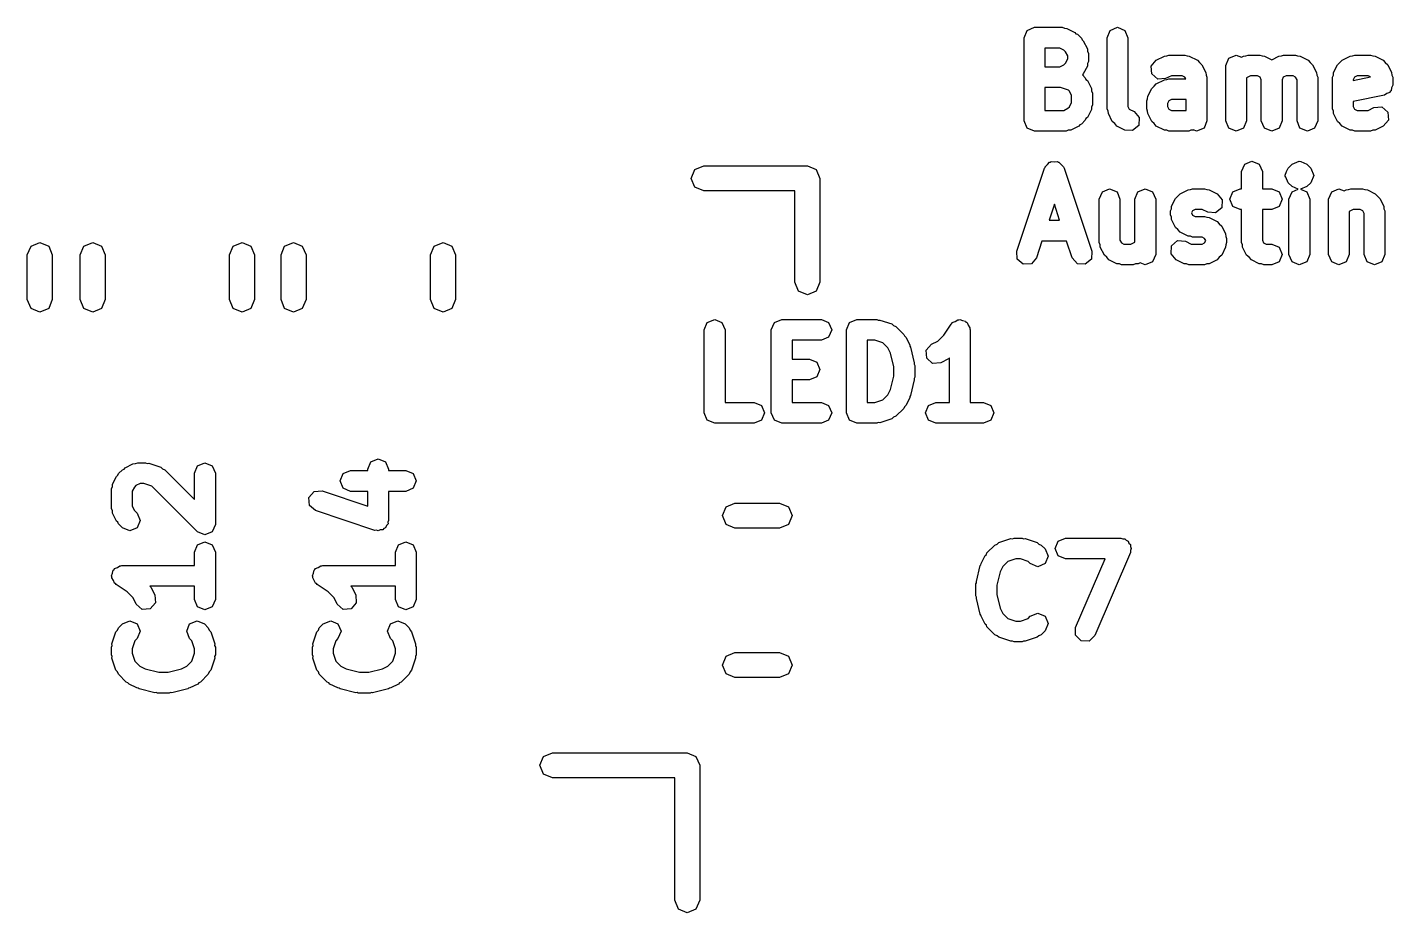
# Model space of a CAD drawing. Extents: x 92.9 to 107.5, y -110.1 to -89.8.
# Drawn here: x 100.52 to 107.09, y -98.74 to -94.47 of the extents above; entities that cross this region are included whole.
import ezdxf

# ---------------------------------------------------------------- set-up
doc = ezdxf.new("R2010")
doc.units = 0
doc.layers.add('BLACK', color=7, linetype='CONTINUOUS')

msp = doc.modelspace()

# ---------------------------------------------------------------- linework, layer by layer
at = {"layer": 'BLACK', "linetype": 'CONTINUOUS'}
for p, q in [((105.333, -94.4886), (105.368, -94.4739)), ((105.368, -94.4739), (105.502, -94.4739)), ((105.502, -94.4739), (105.512, -94.4784)), ((105.733, -94.4886), (105.768, -94.4739)), ((105.768, -94.4739), (105.804, -94.4886)), ((105.318, -94.5239), (105.333, -94.4886)), ((105.318, -94.9239), (105.318, -94.5239)), ((105.512, -94.4784), (105.524, -94.4792)), ((105.524, -94.4792), (105.562, -94.4983)), ((105.562, -94.4983), (105.567, -94.5045)), ((105.567, -94.5045), (105.575, -94.5076)), ((105.575, -94.5076), (105.594, -94.5267)), ((105.594, -94.5267), (105.597, -94.5343)), ((105.597, -94.5343), (105.603, -94.5397)), ((105.603, -94.5397), (105.623, -94.5778)), ((105.718, -94.5239), (105.733, -94.4886)), ((105.718, -94.8668), (105.718, -94.5239)), ((105.804, -94.4886), (105.818, -94.5239)), ((105.818, -94.5239), (105.818, -94.855)), ((105.418, -94.5739), (105.418, -94.6644)), ((105.49, -94.5739), (105.418, -94.5739)), ((105.51, -94.5841), (105.49, -94.5739)), ((105.518, -94.5916), (105.51, -94.5841)), ((105.528, -94.6119), (105.518, -94.5916)), ((105.623, -94.5778), (105.623, -94.5894)), ((105.623, -94.5894), (105.628, -94.6001)), ((105.628, -94.6001), (105.628, -94.6382)), ((105.418, -94.6644), (105.49, -94.6644)), ((105.49, -94.6644), (105.51, -94.6543)), ((105.51, -94.6543), (105.518, -94.6467)), ((105.518, -94.6467), (105.528, -94.6264)), ((105.528, -94.6264), (105.528, -94.6119)), ((105.623, -94.6606), (105.603, -94.6987)), ((105.628, -94.6382), (105.623, -94.649)), ((105.623, -94.649), (105.623, -94.6606)), ((105.93, -94.6605), (105.955, -94.6316)), ((105.933, -94.6987), (105.93, -94.6605)), ((105.955, -94.6316), (105.994, -94.6125)), ((105.994, -94.6125), (106.005, -94.6117)), ((106.005, -94.6117), (106.016, -94.6073)), ((106.016, -94.6073), (106.092, -94.6073)), ((106.092, -94.6073), (106.103, -94.6117)), ((106.103, -94.6117), (106.114, -94.6125)), ((106.114, -94.6125), (106.153, -94.6316)), ((106.153, -94.6316), (106.163, -94.6436)), ((106.163, -94.6436), (106.175, -94.654)), ((106.175, -94.654), (106.194, -94.692)), ((106.29, -94.6573), (106.304, -94.6219)), ((106.29, -94.9239), (106.29, -94.6573)), ((106.304, -94.6219), (106.34, -94.6073)), ((106.34, -94.6073), (106.365, -94.6175)), ((106.365, -94.6175), (106.375, -94.6125)), ((106.375, -94.6125), (106.386, -94.6117)), ((106.386, -94.6117), (106.397, -94.6073)), ((106.397, -94.6073), (106.454, -94.6073)), ((106.454, -94.6073), (106.465, -94.6117)), ((106.465, -94.6117), (106.476, -94.6125)), ((106.476, -94.6125), (106.511, -94.6299)), ((106.511, -94.6299), (106.546, -94.6125)), ((106.546, -94.6125), (106.558, -94.6117)), ((106.558, -94.6117), (106.568, -94.6073)), ((106.568, -94.6073), (106.625, -94.6073)), ((106.625, -94.6073), (106.636, -94.6117)), ((106.636, -94.6117), (106.648, -94.6125)), ((106.648, -94.6125), (106.686, -94.6316)), ((106.686, -94.6316), (106.696, -94.6436)), ((106.696, -94.6436), (106.708, -94.654)), ((106.708, -94.654), (106.727, -94.692)), ((106.809, -94.692), (106.828, -94.654)), ((106.828, -94.654), (106.84, -94.6436)), ((106.84, -94.6436), (106.851, -94.6316)), ((106.851, -94.6316), (106.889, -94.6125)), ((106.889, -94.6125), (106.9, -94.6117)), ((106.9, -94.6117), (106.911, -94.6073)), ((106.911, -94.6073), (106.987, -94.6073)), ((106.987, -94.6073), (106.998, -94.6117)), ((106.998, -94.6117), (107.01, -94.6125)), ((107.01, -94.6125), (107.048, -94.6316)), ((107.048, -94.6316), (107.058, -94.6436)), ((107.058, -94.6436), (107.07, -94.654)), ((107.07, -94.654), (107.089, -94.692)), ((105.603, -94.6987), (105.599, -94.7028)), ((105.599, -94.7028), (105.613, -94.7171)), ((105.613, -94.7171), (105.616, -94.7247)), ((105.616, -94.7247), (105.623, -94.7301)), ((105.623, -94.7301), (105.642, -94.7682)), ((105.962, -94.7237), (105.933, -94.6987)), ((105.955, -94.7459), (105.994, -94.7268)), ((106, -94.721), (105.962, -94.7237)), ((105.994, -94.7268), (106.005, -94.726)), ((106.028, -94.7073), (106, -94.721)), ((106.005, -94.726), (106.016, -94.7215)), ((106.016, -94.7215), (106.097, -94.7215)), ((106.08, -94.7073), (106.028, -94.7073)), ((106.093, -94.7136), (106.08, -94.7073)), ((106.097, -94.7215), (106.093, -94.7136)), ((106.194, -94.692), (106.195, -94.7037)), ((106.195, -94.7037), (106.199, -94.7144)), ((106.199, -94.7144), (106.199, -94.9239)), ((106.409, -94.7073), (106.39, -94.7167)), ((106.39, -94.7167), (106.39, -94.9239)), ((106.442, -94.7073), (106.409, -94.7073)), ((106.455, -94.7136), (106.442, -94.7073)), ((106.461, -94.7262), (106.455, -94.7136)), ((106.461, -94.9239), (106.461, -94.7262)), ((106.567, -94.7136), (106.561, -94.7262)), ((106.561, -94.7262), (106.561, -94.9239)), ((106.58, -94.7073), (106.567, -94.7136)), ((106.614, -94.7073), (106.58, -94.7073)), ((106.626, -94.7136), (106.614, -94.7073)), ((106.633, -94.7262), (106.626, -94.7136)), ((106.633, -94.9239), (106.633, -94.7262)), ((106.727, -94.692), (106.728, -94.7037)), ((106.728, -94.7037), (106.733, -94.7144)), ((106.733, -94.7144), (106.733, -94.9239)), ((106.804, -94.7144), (106.808, -94.7037)), ((106.804, -94.8668), (106.804, -94.7144)), ((106.808, -94.7037), (106.809, -94.692)), ((106.904, -94.7296), (106.987, -94.713)), ((106.91, -94.7136), (106.904, -94.7262)), ((106.904, -94.7262), (106.904, -94.7296)), ((106.923, -94.7073), (106.91, -94.7136)), ((106.976, -94.7073), (106.923, -94.7073)), ((106.987, -94.713), (106.976, -94.7073)), ((107.089, -94.692), (107.09, -94.7037)), ((107.09, -94.7037), (107.094, -94.7144)), ((107.094, -94.7144), (107.094, -94.7525)), ((105.418, -94.7644), (105.418, -94.8739)), ((105.494, -94.7644), (105.418, -94.7644)), ((105.532, -94.7772), (105.494, -94.7644)), ((105.537, -94.7821), (105.532, -94.7772)), ((105.547, -94.8024), (105.537, -94.7821)), ((105.547, -94.8359), (105.547, -94.8024)), ((105.642, -94.7682), (105.642, -94.7798)), ((105.642, -94.7798), (105.647, -94.7906)), ((105.647, -94.7906), (105.647, -94.8477)), ((105.914, -94.8063), (105.933, -94.7682)), ((105.933, -94.7682), (105.945, -94.7579)), ((105.945, -94.7579), (105.955, -94.7459)), ((107.054, -94.8015), (106.904, -94.8316)), ((107.066, -94.7934), (107.054, -94.8015)), ((107.08, -94.7879), (107.066, -94.7934)), ((107.082, -94.7831), (107.08, -94.7879)), ((107.086, -94.7802), (107.082, -94.7831)), ((107.089, -94.766), (107.086, -94.7802)), ((107.094, -94.7525), (107.089, -94.766)), ((105.509, -94.8739), (105.529, -94.8638)), ((105.529, -94.8638), (105.537, -94.8562)), ((105.537, -94.8562), (105.547, -94.8359)), ((105.647, -94.8477), (105.642, -94.8585)), ((105.642, -94.8585), (105.642, -94.8701)), ((105.723, -94.8775), (105.718, -94.8668)), ((105.818, -94.855), (105.825, -94.8676)), ((105.825, -94.8676), (105.848, -94.8792)), ((105.909, -94.8287), (105.913, -94.8179)), ((105.909, -94.8668), (105.909, -94.8287)), ((105.913, -94.8775), (105.909, -94.8668)), ((105.913, -94.8179), (105.914, -94.8063)), ((106.015, -94.8279), (106.009, -94.8405)), ((106.009, -94.8405), (106.009, -94.855)), ((106.009, -94.855), (106.015, -94.8676)), ((106.028, -94.8216), (106.015, -94.8279)), ((106.015, -94.8676), (106.028, -94.8739)), ((106.099, -94.8216), (106.028, -94.8216)), ((106.099, -94.8739), (106.099, -94.8216)), ((106.808, -94.8775), (106.804, -94.8668)), ((106.904, -94.8316), (106.904, -94.855)), ((106.904, -94.855), (106.91, -94.8676)), ((106.91, -94.8676), (106.923, -94.8739)), ((106.976, -94.8739), (107.003, -94.8602)), ((107.003, -94.8602), (107.041, -94.8574)), ((107.041, -94.8574), (107.07, -94.8825)), ((105.333, -94.9593), (105.318, -94.9239)), ((105.418, -94.8739), (105.509, -94.8739)), ((105.613, -94.9212), (105.594, -94.9402)), ((105.616, -94.9136), (105.613, -94.9212)), ((105.623, -94.9082), (105.616, -94.9136)), ((105.642, -94.8701), (105.623, -94.9082)), ((105.724, -94.8891), (105.723, -94.8775)), ((105.743, -94.9272), (105.724, -94.8891)), ((105.755, -94.9376), (105.743, -94.9272)), ((105.848, -94.8792), (105.873, -94.9081)), ((105.873, -94.9081), (105.87, -94.9463)), ((105.914, -94.8891), (105.913, -94.8775)), ((105.933, -94.9272), (105.914, -94.8891)), ((105.945, -94.9376), (105.933, -94.9272)), ((106.028, -94.8739), (106.099, -94.8739)), ((106.199, -94.9239), (106.185, -94.9593)), ((106.304, -94.9593), (106.29, -94.9239)), ((106.39, -94.9239), (106.375, -94.9593)), ((106.476, -94.9593), (106.461, -94.9239)), ((106.561, -94.9239), (106.547, -94.9593)), ((106.647, -94.9593), (106.633, -94.9239)), ((106.733, -94.9239), (106.718, -94.9593)), ((106.809, -94.8891), (106.808, -94.8775)), ((106.828, -94.9272), (106.809, -94.8891)), ((106.84, -94.9376), (106.828, -94.9272)), ((106.923, -94.8739), (106.976, -94.8739)), ((107.073, -94.9207), (107.048, -94.9496)), ((107.07, -94.8825), (107.073, -94.9207)), ((105.368, -94.9739), (105.333, -94.9593)), ((105.521, -94.9739), (105.368, -94.9739)), ((105.531, -94.9695), (105.521, -94.9739)), ((105.543, -94.9687), (105.531, -94.9695)), ((105.581, -94.9496), (105.543, -94.9687)), ((105.587, -94.9434), (105.581, -94.9496)), ((105.594, -94.9402), (105.587, -94.9434)), ((105.765, -94.9496), (105.755, -94.9376)), ((105.803, -94.9687), (105.765, -94.9496)), ((105.841, -94.9714), (105.803, -94.9687)), ((105.87, -94.9463), (105.841, -94.9714)), ((105.955, -94.9496), (105.945, -94.9376)), ((105.994, -94.9687), (105.955, -94.9496)), ((106.005, -94.9695), (105.994, -94.9687)), ((106.016, -94.9739), (106.005, -94.9695)), ((106.111, -94.9739), (106.016, -94.9739)), ((106.122, -94.9695), (106.111, -94.9739)), ((106.134, -94.9687), (106.122, -94.9695)), ((106.135, -94.968), (106.134, -94.9687)), ((106.149, -94.9739), (106.135, -94.968)), ((106.185, -94.9593), (106.149, -94.9739)), ((106.34, -94.9739), (106.304, -94.9593)), ((106.375, -94.9593), (106.34, -94.9739)), ((106.511, -94.9739), (106.476, -94.9593)), ((106.547, -94.9593), (106.511, -94.9739)), ((106.683, -94.9739), (106.647, -94.9593)), ((106.718, -94.9593), (106.683, -94.9739)), ((106.851, -94.9496), (106.84, -94.9376)), ((106.889, -94.9687), (106.851, -94.9496)), ((106.9, -94.9695), (106.889, -94.9687)), ((106.911, -94.9739), (106.9, -94.9695)), ((106.987, -94.9739), (106.911, -94.9739)), ((106.998, -94.9695), (106.987, -94.9739)), ((107.01, -94.9687), (106.998, -94.9695)), ((107.048, -94.9496), (107.01, -94.9687)), ((105.431, -95.1352), (105.441, -95.1232)), ((105.441, -95.1232), (105.445, -95.1229)), ((105.445, -95.1229), (105.448, -95.1205)), ((105.448, -95.1205), (105.464, -95.1216)), ((105.464, -95.1216), (105.479, -95.1205)), ((105.479, -95.1205), (105.482, -95.1229)), ((105.482, -95.1229), (105.486, -95.1232)), ((105.486, -95.1232), (105.496, -95.1352)), ((106.381, -95.1326), (106.416, -95.1179)), ((106.416, -95.1179), (106.451, -95.1326)), ((106.609, -95.1326), (106.632, -95.123)), ((106.632, -95.123), (106.644, -95.1179)), ((106.644, -95.1179), (106.644, -95.1179)), ((106.644, -95.1179), (106.651, -95.1205)), ((106.651, -95.1205), (106.68, -95.1326)), ((103.714, -95.2018), (103.731, -95.1593)), ((103.731, -95.1593), (103.774, -95.1418)), ((103.774, -95.1418), (104.274, -95.1418)), ((104.274, -95.1418), (104.316, -95.1593)), ((104.316, -95.1593), (104.334, -95.2018)), ((105.283, -95.5521), (105.416, -95.1521)), ((105.416, -95.1521), (105.419, -95.1493)), ((105.419, -95.1456), (105.431, -95.1352)), ((105.419, -95.1493), (105.419, -95.1456)), ((105.496, -95.1352), (105.508, -95.1456)), ((105.508, -95.1456), (105.509, -95.1493)), ((105.509, -95.1493), (105.511, -95.1521)), ((105.511, -95.1521), (105.644, -95.5521)), ((106.366, -95.1679), (106.381, -95.1326)), ((106.366, -95.2513), (106.366, -95.1679)), ((106.451, -95.1326), (106.466, -95.1679)), ((106.466, -95.1679), (106.466, -95.2513)), ((106.575, -95.187), (106.576, -95.1862)), ((106.579, -95.1964), (106.575, -95.187)), ((106.576, -95.1862), (106.583, -95.1679)), ((106.59, -95.2223), (106.579, -95.1964)), ((106.583, -95.1679), (106.59, -95.1516)), ((106.59, -95.1516), (106.609, -95.1326)), ((106.59, -95.1516), (106.59, -95.1516)), ((106.59, -95.1516), (106.59, -95.1516)), ((106.609, -95.1326), (106.609, -95.1326)), ((106.609, -95.1326), (106.609, -95.1326)), ((106.68, -95.1326), (106.68, -95.1326)), ((106.68, -95.1326), (106.68, -95.1326)), ((106.68, -95.1326), (106.699, -95.1516)), ((106.699, -95.1516), (106.699, -95.1516)), ((106.699, -95.1516), (106.714, -95.187)), ((106.714, -95.187), (106.699, -95.2223)), ((103.731, -95.2442), (103.714, -95.2018)), ((103.774, -95.2618), (103.731, -95.2442)), ((104.214, -95.2618), (103.774, -95.2618)), ((104.214, -95.7018), (104.214, -95.2618)), ((104.334, -95.2018), (104.334, -95.7018)), ((105.695, -95.2659), (105.73, -95.2513)), ((105.73, -95.2513), (105.766, -95.2659)), ((105.866, -95.2659), (105.902, -95.2513)), ((105.902, -95.2513), (105.937, -95.2659)), ((106.07, -95.2756), (106.108, -95.2565)), ((106.108, -95.2565), (106.119, -95.2557)), ((106.119, -95.2557), (106.13, -95.2513)), ((106.13, -95.2513), (106.187, -95.2513)), ((106.187, -95.2513), (106.198, -95.2557)), ((106.198, -95.2557), (106.21, -95.2565)), ((106.21, -95.2565), (106.248, -95.2756)), ((106.323, -95.2659), (106.359, -95.2513)), ((106.359, -95.2513), (106.366, -95.2513)), ((106.466, -95.2513), (106.511, -95.2513)), ((106.511, -95.2513), (106.547, -95.2659)), ((106.609, -95.2414), (106.59, -95.2223)), ((106.59, -95.2223), (106.59, -95.2223)), ((106.59, -95.2223), (106.59, -95.2223)), ((106.624, -95.2474), (106.609, -95.2414)), ((106.609, -95.2659), (106.639, -95.2536)), ((106.639, -95.2536), (106.624, -95.2474)), ((106.68, -95.2414), (106.65, -95.2536)), ((106.65, -95.2536), (106.68, -95.2659)), ((106.699, -95.2223), (106.68, -95.2414)), ((106.8, -95.2659), (106.835, -95.2513)), ((106.835, -95.2513), (106.86, -95.2615)), ((106.86, -95.2615), (106.87, -95.2565)), ((106.87, -95.2565), (106.881, -95.2557)), ((106.881, -95.2557), (106.892, -95.2513)), ((106.892, -95.2513), (106.949, -95.2513)), ((106.949, -95.2513), (106.96, -95.2557)), ((106.96, -95.2557), (106.972, -95.2565)), ((106.972, -95.2565), (107.01, -95.2756)), ((105.464, -95.326), (105.438, -95.4036)), ((105.489, -95.4036), (105.464, -95.326)), ((105.68, -95.3013), (105.695, -95.2659)), ((105.68, -95.5108), (105.68, -95.3013)), ((105.766, -95.2659), (105.78, -95.3013)), ((105.78, -95.3013), (105.78, -95.499)), ((105.852, -95.3013), (105.866, -95.2659)), ((105.852, -95.5085), (105.852, -95.3013)), ((105.937, -95.2659), (105.952, -95.3013)), ((105.952, -95.3013), (105.952, -95.5679)), ((106.028, -95.336), (106.047, -95.298)), ((106.047, -95.298), (106.059, -95.2876)), ((106.059, -95.2876), (106.07, -95.2756)), ((106.248, -95.2756), (106.273, -95.3045)), ((106.273, -95.3045), (106.27, -95.3427)), ((106.309, -95.3013), (106.323, -95.2659)), ((106.323, -95.3366), (106.309, -95.3013)), ((106.547, -95.2659), (106.561, -95.3013)), ((106.561, -95.3013), (106.547, -95.3366)), ((106.594, -95.3013), (106.609, -95.2659)), ((106.594, -95.5679), (106.594, -95.3013)), ((106.68, -95.2659), (106.694, -95.3013)), ((106.694, -95.3013), (106.694, -95.5679)), ((106.785, -95.3013), (106.8, -95.2659)), ((106.785, -95.5679), (106.785, -95.3013)), ((107.01, -95.2756), (107.02, -95.2876)), ((107.02, -95.2876), (107.032, -95.298)), ((107.032, -95.298), (107.051, -95.336)), ((106.023, -95.3584), (106.028, -95.3477)), ((106.023, -95.3775), (106.023, -95.3584)), ((106.028, -95.3882), (106.023, -95.3775)), ((106.028, -95.3477), (106.028, -95.336)), ((106.028, -95.3998), (106.028, -95.3882)), ((106.129, -95.3576), (106.124, -95.3679)), ((106.124, -95.3679), (106.129, -95.3783)), ((106.142, -95.3513), (106.129, -95.3576)), ((106.129, -95.3783), (106.142, -95.3846)), ((106.176, -95.3513), (106.142, -95.3513)), ((106.142, -95.3846), (106.187, -95.3846)), ((106.203, -95.365), (106.176, -95.3513)), ((106.187, -95.3846), (106.198, -95.3891)), ((106.198, -95.3891), (106.21, -95.3899)), ((106.241, -95.3677), (106.203, -95.365)), ((106.21, -95.3899), (106.248, -95.4089)), ((106.27, -95.3427), (106.241, -95.3677)), ((106.359, -95.3513), (106.323, -95.3366)), ((106.366, -95.3513), (106.359, -95.3513)), ((106.366, -95.5108), (106.366, -95.3513)), ((106.511, -95.3513), (106.466, -95.3513)), ((106.466, -95.3513), (106.466, -95.499)), ((106.547, -95.3366), (106.511, -95.3513)), ((106.904, -95.3513), (106.885, -95.3607)), ((106.885, -95.3607), (106.885, -95.5679)), ((106.937, -95.3513), (106.904, -95.3513)), ((106.95, -95.3576), (106.937, -95.3513)), ((106.956, -95.3702), (106.95, -95.3576)), ((106.956, -95.5679), (106.956, -95.3702)), ((107.051, -95.336), (107.052, -95.3477)), ((107.052, -95.3477), (107.056, -95.3584)), ((107.056, -95.3584), (107.056, -95.5679)), ((105.438, -95.4036), (105.489, -95.4036)), ((106.047, -95.4379), (106.028, -95.3998)), ((106.059, -95.4483), (106.047, -95.4379)), ((106.07, -95.4603), (106.059, -95.4483)), ((106.108, -95.4793), (106.07, -95.4603)), ((106.248, -95.4089), (106.258, -95.4209)), ((106.258, -95.4209), (106.27, -95.4313)), ((106.27, -95.4313), (106.289, -95.4694)), ((100.533, -95.5276), (100.575, -95.51)), ((100.575, -95.51), (100.618, -95.5276)), ((100.787, -95.5276), (100.83, -95.51)), ((100.83, -95.51), (100.872, -95.5276)), ((101.507, -95.5276), (101.55, -95.51)), ((101.55, -95.51), (101.592, -95.5276)), ((101.755, -95.5276), (101.798, -95.51)), ((101.798, -95.51), (101.84, -95.5276)), ((102.475, -95.5276), (102.518, -95.51)), ((102.518, -95.51), (102.56, -95.5276)), ((105.404, -95.5036), (105.378, -95.5837)), ((105.523, -95.5036), (105.404, -95.5036)), ((105.549, -95.5837), (105.523, -95.5036)), ((105.685, -95.5215), (105.68, -95.5108)), ((105.685, -95.5331), (105.685, -95.5215)), ((105.78, -95.499), (105.787, -95.5116)), ((105.787, -95.5116), (105.799, -95.5179)), ((105.799, -95.5179), (105.833, -95.5179)), ((105.833, -95.5179), (105.852, -95.5085)), ((106.026, -95.5647), (106.028, -95.5265)), ((106.028, -95.5265), (106.057, -95.5014)), ((106.057, -95.5014), (106.095, -95.5042)), ((106.095, -95.5042), (106.123, -95.5179)), ((106.119, -95.4801), (106.108, -95.4793)), ((106.13, -95.4846), (106.119, -95.4801)), ((106.123, -95.5179), (106.176, -95.5179)), ((106.176, -95.4846), (106.13, -95.4846)), ((106.188, -95.4909), (106.176, -95.4846)), ((106.176, -95.5179), (106.188, -95.5116)), ((106.193, -95.5013), (106.188, -95.4909)), ((106.188, -95.5116), (106.193, -95.5013)), ((106.289, -95.4694), (106.29, -95.481)), ((106.29, -95.5215), (106.289, -95.5331)), ((106.29, -95.481), (106.294, -95.4917)), ((106.294, -95.5108), (106.29, -95.5215)), ((106.294, -95.4917), (106.294, -95.5108)), ((106.37, -95.5215), (106.366, -95.5108)), ((106.371, -95.5331), (106.37, -95.5215)), ((106.466, -95.499), (106.472, -95.5116)), ((106.472, -95.5116), (106.485, -95.5179)), ((106.485, -95.5179), (106.511, -95.5179)), ((106.511, -95.5179), (106.547, -95.5326)), ((100.515, -95.57), (100.533, -95.5276)), ((100.515, -95.7857), (100.515, -95.57)), ((100.618, -95.5276), (100.635, -95.57)), ((100.635, -95.57), (100.635, -95.7857)), ((100.77, -95.57), (100.787, -95.5276)), ((100.77, -95.7857), (100.77, -95.57)), ((100.872, -95.5276), (100.89, -95.57)), ((100.89, -95.57), (100.89, -95.7857)), ((101.49, -95.57), (101.507, -95.5276)), ((101.49, -95.7857), (101.49, -95.57)), ((101.592, -95.5276), (101.61, -95.57)), ((101.61, -95.57), (101.61, -95.7857)), ((101.738, -95.57), (101.755, -95.5276)), ((101.738, -95.7857), (101.738, -95.57)), ((101.84, -95.5276), (101.858, -95.57)), ((101.858, -95.57), (101.858, -95.7857)), ((102.458, -95.57), (102.475, -95.5276)), ((102.458, -95.7857), (102.458, -95.57)), ((102.56, -95.5276), (102.578, -95.57)), ((102.578, -95.57), (102.578, -95.7857)), ((105.285, -95.5903), (105.283, -95.5521)), ((105.314, -95.6154), (105.285, -95.5903)), ((105.378, -95.5837), (105.353, -95.6127)), ((105.575, -95.6127), (105.549, -95.5837)), ((105.642, -95.5903), (105.613, -95.6154)), ((105.644, -95.5521), (105.642, -95.5903)), ((105.705, -95.5712), (105.685, -95.5331)), ((105.716, -95.5816), (105.705, -95.5712)), ((105.727, -95.5936), (105.716, -95.5816)), ((105.952, -95.5679), (105.937, -95.6033)), ((106.051, -95.5936), (106.026, -95.5647)), ((106.258, -95.5816), (106.248, -95.5936)), ((106.27, -95.5712), (106.258, -95.5816)), ((106.289, -95.5331), (106.27, -95.5712)), ((106.39, -95.5712), (106.371, -95.5331)), ((106.402, -95.5816), (106.39, -95.5712)), ((106.413, -95.5936), (106.402, -95.5816)), ((106.547, -95.5326), (106.561, -95.5679)), ((106.561, -95.5679), (106.547, -95.6033)), ((106.609, -95.6033), (106.594, -95.5679)), ((106.694, -95.5679), (106.68, -95.6033)), ((106.8, -95.6033), (106.785, -95.5679)), ((106.885, -95.5679), (106.87, -95.6033)), ((106.971, -95.6033), (106.956, -95.5679)), ((107.056, -95.5679), (107.042, -95.6033)), ((105.353, -95.6127), (105.314, -95.6154)), ((105.613, -95.6154), (105.575, -95.6127)), ((105.765, -95.6127), (105.727, -95.5936)), ((105.777, -95.6135), (105.765, -95.6127)), ((105.787, -95.6179), (105.777, -95.6135)), ((105.844, -95.6179), (105.787, -95.6179)), ((105.855, -95.6135), (105.844, -95.6179)), ((105.867, -95.6127), (105.855, -95.6135)), ((105.877, -95.6077), (105.867, -95.6127)), ((105.902, -95.6179), (105.877, -95.6077)), ((105.937, -95.6033), (105.902, -95.6179)), ((106.089, -95.6127), (106.051, -95.5936)), ((106.1, -95.6135), (106.089, -95.6127)), ((106.111, -95.6179), (106.1, -95.6135)), ((106.187, -95.6179), (106.111, -95.6179)), ((106.198, -95.6135), (106.187, -95.6179)), ((106.21, -95.6127), (106.198, -95.6135)), ((106.248, -95.5936), (106.21, -95.6127)), ((106.451, -95.6127), (106.413, -95.5936)), ((106.462, -95.6135), (106.451, -95.6127)), ((106.473, -95.6179), (106.462, -95.6135)), ((106.511, -95.6179), (106.473, -95.6179)), ((106.547, -95.6033), (106.511, -95.6179)), ((106.644, -95.6179), (106.609, -95.6033)), ((106.68, -95.6033), (106.644, -95.6179)), ((106.835, -95.6179), (106.8, -95.6033)), ((106.87, -95.6033), (106.835, -95.6179)), ((107.006, -95.6179), (106.971, -95.6033)), ((107.042, -95.6033), (107.006, -95.6179)), ((104.231, -95.7442), (104.214, -95.7018)), ((104.334, -95.7018), (104.316, -95.7442)), ((100.533, -95.8281), (100.515, -95.7857)), ((100.635, -95.7857), (100.618, -95.8281)), ((100.787, -95.8281), (100.77, -95.7857)), ((100.89, -95.7857), (100.872, -95.8281)), ((101.507, -95.8281), (101.49, -95.7857)), ((101.61, -95.7857), (101.592, -95.8281)), ((101.755, -95.8281), (101.738, -95.7857)), ((101.858, -95.7857), (101.84, -95.8281)), ((102.475, -95.8281), (102.458, -95.7857)), ((102.578, -95.7857), (102.56, -95.8281)), ((104.274, -95.7618), (104.231, -95.7442)), ((104.316, -95.7442), (104.274, -95.7618)), ((100.575, -95.8457), (100.533, -95.8281)), ((100.618, -95.8281), (100.575, -95.8457)), ((100.83, -95.8457), (100.787, -95.8281)), ((100.872, -95.8281), (100.83, -95.8457)), ((101.55, -95.8457), (101.507, -95.8281)), ((101.592, -95.8281), (101.55, -95.8457)), ((101.798, -95.8457), (101.755, -95.8281)), ((101.84, -95.8281), (101.798, -95.8457)), ((102.518, -95.8457), (102.475, -95.8281)), ((102.56, -95.8281), (102.518, -95.8457)), ((103.777, -95.9312), (103.791, -95.8959)), ((103.791, -95.8959), (103.827, -95.8812)), ((103.827, -95.8812), (103.862, -95.8959)), ((103.862, -95.8959), (103.877, -95.9312)), ((104.1, -95.9312), (104.115, -95.8959)), ((104.115, -95.8959), (104.15, -95.8812)), ((104.15, -95.8812), (104.341, -95.8812)), ((104.341, -95.8812), (104.376, -95.8959)), ((104.376, -95.8959), (104.391, -95.9312)), ((104.462, -95.9312), (104.477, -95.8959)), ((104.477, -95.8959), (104.512, -95.8812)), ((104.512, -95.8812), (104.608, -95.8812)), ((104.608, -95.8812), (104.615, -95.8844)), ((104.615, -95.8844), (104.623, -95.8838)), ((104.623, -95.8838), (104.681, -95.9028)), ((104.681, -95.9028), (104.689, -95.9105)), ((104.689, -95.9105), (104.7, -95.9149)), ((104.7, -95.9149), (104.738, -95.953)), ((104.931, -95.9565), (104.966, -95.9035)), ((104.966, -95.9035), (104.97, -95.9006)), ((104.97, -95.9006), (104.972, -95.8959)), ((104.972, -95.8959), (104.986, -95.8903)), ((104.986, -95.8903), (104.998, -95.8822)), ((104.998, -95.8822), (105.003, -95.8832)), ((105.003, -95.8832), (105.008, -95.8812)), ((105.008, -95.8812), (105.021, -95.8868)), ((105.021, -95.8868), (105.035, -95.8896)), ((105.035, -95.8896), (105.038, -95.8939)), ((105.038, -95.8939), (105.043, -95.8959)), ((105.043, -95.8959), (105.049, -95.9093)), ((105.049, -95.9093), (105.057, -95.9214)), ((105.057, -95.9214), (105.056, -95.9265)), ((103.777, -96.3312), (103.777, -95.9312)), ((103.877, -95.9312), (103.877, -96.2812)), ((104.1, -96.3312), (104.1, -95.9312)), ((104.341, -95.9812), (104.2, -95.9812)), ((104.2, -95.9812), (104.2, -96.0717)), ((104.376, -95.9666), (104.341, -95.9812)), ((104.391, -95.9312), (104.376, -95.9666)), ((104.462, -96.3312), (104.462, -95.9312)), ((104.562, -95.9812), (104.562, -96.2812)), ((104.599, -95.9812), (104.562, -95.9812)), ((104.638, -95.994), (104.599, -95.9812)), ((104.738, -95.953), (104.741, -95.9606)), ((104.741, -95.9606), (104.748, -95.966)), ((104.748, -95.966), (104.767, -96.0041)), ((104.871, -96.0008), (104.902, -95.9854)), ((104.902, -95.9854), (104.931, -95.9565)), ((105.056, -95.9265), (105.058, -95.9312)), ((105.058, -95.9312), (105.058, -96.2812)), ((104.662, -96.018), (104.638, -95.994)), ((104.675, -96.0439), (104.662, -96.018)), ((104.691, -96.1088), (104.675, -96.0439)), ((104.767, -96.0041), (104.767, -96.0098)), ((104.767, -96.0098), (104.77, -96.0143)), ((104.77, -96.0143), (104.789, -96.0905)), ((104.846, -96.0297), (104.871, -96.0008)), ((104.849, -96.0679), (104.846, -96.0297)), ((104.2, -96.0717), (104.284, -96.0717)), ((104.284, -96.0717), (104.319, -96.0863)), ((104.319, -96.0863), (104.334, -96.1217)), ((104.691, -96.1536), (104.691, -96.1088)), ((104.789, -96.0905), (104.789, -96.0968)), ((104.789, -96.0968), (104.791, -96.1026)), ((104.791, -96.1026), (104.791, -96.1598)), ((104.877, -96.0929), (104.849, -96.0679)), ((104.916, -96.0902), (104.877, -96.0929)), ((104.954, -96.0712), (104.916, -96.0902)), ((104.958, -96.0668), (104.954, -96.0712)), ((104.958, -96.2812), (104.958, -96.0668)), ((104.284, -96.1717), (104.2, -96.1717)), ((104.2, -96.1717), (104.2, -96.2812)), ((104.319, -96.157), (104.284, -96.1717)), ((104.334, -96.1217), (104.319, -96.157)), ((104.675, -96.2185), (104.691, -96.1536)), ((104.789, -96.1719), (104.77, -96.2481)), ((104.791, -96.1598), (104.789, -96.1656)), ((104.789, -96.1656), (104.789, -96.1719)), ((104.638, -96.2685), (104.662, -96.2445)), ((104.662, -96.2445), (104.675, -96.2185)), ((104.77, -96.2481), (104.767, -96.2527)), ((103.877, -96.2812), (104.017, -96.2812)), ((104.017, -96.2812), (104.052, -96.2959)), ((104.052, -96.2959), (104.067, -96.3312)), ((104.2, -96.2812), (104.341, -96.2812)), ((104.341, -96.2812), (104.376, -96.2959)), ((104.376, -96.2959), (104.391, -96.3312)), ((104.562, -96.2812), (104.599, -96.2812)), ((104.599, -96.2812), (104.638, -96.2685)), ((104.738, -96.3094), (104.7, -96.3475)), ((104.741, -96.3018), (104.738, -96.3094)), ((104.748, -96.2964), (104.741, -96.3018)), ((104.767, -96.2583), (104.748, -96.2964)), ((104.767, -96.2527), (104.767, -96.2583)), ((104.843, -96.3312), (104.858, -96.2959)), ((104.858, -96.2959), (104.893, -96.2812)), ((104.893, -96.2812), (104.958, -96.2812)), ((105.058, -96.2812), (105.122, -96.2812)), ((105.122, -96.2812), (105.157, -96.2959)), ((105.157, -96.2959), (105.172, -96.3312)), ((103.791, -96.3666), (103.777, -96.3312)), ((103.827, -96.3812), (103.791, -96.3666)), ((104.017, -96.3812), (103.827, -96.3812)), ((104.052, -96.3666), (104.017, -96.3812)), ((104.067, -96.3312), (104.052, -96.3666)), ((104.115, -96.3666), (104.1, -96.3312)), ((104.15, -96.3812), (104.115, -96.3666)), ((104.341, -96.3812), (104.15, -96.3812)), ((104.376, -96.3666), (104.341, -96.3812)), ((104.391, -96.3312), (104.376, -96.3666)), ((104.477, -96.3666), (104.462, -96.3312)), ((104.512, -96.3812), (104.477, -96.3666)), ((104.608, -96.3812), (104.512, -96.3812)), ((104.615, -96.3781), (104.608, -96.3812)), ((104.623, -96.3786), (104.615, -96.3781)), ((104.681, -96.3596), (104.623, -96.3786)), ((104.689, -96.352), (104.681, -96.3596)), ((104.7, -96.3475), (104.689, -96.352)), ((104.858, -96.3666), (104.843, -96.3312)), ((104.893, -96.3812), (104.858, -96.3666)), ((105.122, -96.3812), (104.893, -96.3812)), ((105.157, -96.3666), (105.122, -96.3812)), ((105.172, -96.3312), (105.157, -96.3666)), ((100.986, -96.5955), (101.024, -96.5764)), ((101.024, -96.5764), (101.036, -96.5756)), ((101.036, -96.5756), (101.047, -96.5711)), ((101.047, -96.5711), (101.085, -96.5711)), ((101.085, -96.5711), (101.093, -96.5743)), ((101.093, -96.5743), (101.101, -96.5737)), ((101.101, -96.5737), (101.158, -96.5928)), ((101.335, -96.5858), (101.371, -96.5711)), ((101.371, -96.5711), (101.406, -96.5858)), ((102.155, -96.6021), (102.17, -96.5667)), ((102.17, -96.5667), (102.205, -96.5521)), ((102.205, -96.5521), (102.241, -96.5667)), ((102.241, -96.5667), (102.255, -96.6021)), ((100.926, -96.675), (100.945, -96.6369)), ((100.945, -96.6369), (100.951, -96.6315)), ((100.951, -96.6315), (100.954, -96.6239)), ((100.954, -96.6239), (100.973, -96.6048)), ((100.973, -96.6048), (100.981, -96.6017)), ((100.981, -96.6017), (100.986, -96.5955)), ((101.158, -96.5928), (101.167, -96.6004)), ((101.167, -96.6004), (101.177, -96.6048)), ((101.177, -96.6048), (101.321, -96.748)), ((101.321, -96.6211), (101.335, -96.5858)), ((101.321, -96.748), (101.321, -96.6211)), ((101.406, -96.5858), (101.421, -96.6211)), ((101.421, -96.6211), (101.421, -96.8688)), ((102.022, -96.6592), (102.037, -96.6239)), ((102.037, -96.6239), (102.072, -96.6092)), ((102.072, -96.6092), (102.155, -96.6092)), ((102.155, -96.6092), (102.155, -96.6021)), ((102.255, -96.6021), (102.255, -96.6092)), ((102.255, -96.6092), (102.339, -96.6092)), ((102.339, -96.6092), (102.374, -96.6239)), ((102.374, -96.6239), (102.389, -96.6592)), ((100.921, -96.6973), (100.925, -96.6866)), ((100.921, -96.7926), (100.921, -96.6973)), ((100.925, -96.6866), (100.926, -96.675)), ((101.031, -96.6889), (101.021, -96.7091)), ((101.021, -96.7091), (101.021, -96.7808)), ((101.038, -96.6813), (101.031, -96.6889)), ((101.059, -96.6711), (101.038, -96.6813)), ((101.077, -96.6711), (101.059, -96.6711)), ((101.115, -96.6839), (101.077, -96.6711)), ((101.335, -96.9041), (101.115, -96.6839)), ((101.872, -96.7387), (101.897, -96.7097)), ((101.897, -96.7097), (101.935, -96.707)), ((101.935, -96.707), (102.155, -96.7803)), ((102.037, -96.6946), (102.022, -96.6592)), ((102.072, -96.7092), (102.037, -96.6946)), ((102.155, -96.7092), (102.072, -96.7092)), ((102.155, -96.7803), (102.155, -96.7092)), ((102.339, -96.7092), (102.255, -96.7092)), ((102.255, -96.7092), (102.255, -96.8497)), ((102.374, -96.6946), (102.339, -96.7092)), ((102.389, -96.6592), (102.374, -96.6946)), ((101.875, -96.7768), (101.872, -96.7387)), ((101.904, -96.8019), (101.875, -96.7768)), ((103.882, -96.7835), (103.924, -96.7659)), ((103.924, -96.7659), (104.14, -96.7659)), ((104.14, -96.7659), (104.183, -96.7835)), ((100.925, -96.8033), (100.921, -96.7926)), ((100.926, -96.8149), (100.925, -96.8033)), ((100.945, -96.853), (100.926, -96.8149)), ((101.021, -96.7808), (101.031, -96.801)), ((101.031, -96.801), (101.044, -96.8144)), ((101.044, -96.8144), (101.059, -96.8497)), ((102.19, -96.8971), (101.904, -96.8019)), ((103.864, -96.8259), (103.882, -96.7835)), ((103.882, -96.8683), (103.864, -96.8259)), ((104.183, -96.7835), (104.2, -96.8259)), ((104.2, -96.8259), (104.183, -96.8683)), ((100.951, -96.8584), (100.945, -96.853)), ((100.954, -96.866), (100.951, -96.8584)), ((100.973, -96.8851), (100.954, -96.866)), ((101.009, -96.8997), (100.973, -96.8851)), ((101.044, -96.8851), (101.009, -96.8997)), ((101.059, -96.8497), (101.044, -96.8851)), ((101.371, -96.9188), (101.335, -96.9041)), ((101.406, -96.9041), (101.371, -96.9188)), ((101.421, -96.8688), (101.406, -96.9041)), ((102.198, -96.8966), (102.19, -96.8971)), ((102.205, -96.8997), (102.198, -96.8966)), ((102.216, -96.8953), (102.205, -96.8997)), ((102.228, -96.8944), (102.216, -96.8953)), ((102.233, -96.8882), (102.228, -96.8944)), ((102.241, -96.8851), (102.233, -96.8882)), ((102.245, -96.8743), (102.241, -96.8851)), ((102.253, -96.8655), (102.245, -96.8743)), ((102.255, -96.8497), (102.252, -96.8573)), ((102.252, -96.8573), (102.253, -96.8655)), ((103.924, -96.8859), (103.882, -96.8683)), ((104.14, -96.8859), (103.924, -96.8859)), ((104.183, -96.8683), (104.14, -96.8859)), ((101.321, -97.0021), (101.335, -96.9667)), ((101.335, -96.9667), (101.371, -96.9521)), ((101.371, -96.9521), (101.406, -96.9667)), ((101.406, -96.9667), (101.421, -97.0021)), ((102.289, -97.0021), (102.303, -96.9667)), ((102.303, -96.9667), (102.339, -96.9521)), ((102.339, -96.9521), (102.374, -96.9667)), ((102.374, -96.9667), (102.389, -97.0021)), ((105.139, -97.0058), (105.177, -96.9677)), ((105.177, -96.9677), (105.188, -96.9632)), ((105.188, -96.9632), (105.197, -96.9556)), ((105.197, -96.9556), (105.254, -96.9366)), ((105.254, -96.9366), (105.262, -96.9372)), ((105.262, -96.9372), (105.27, -96.934)), ((105.27, -96.934), (105.308, -96.934)), ((105.308, -96.934), (105.315, -96.9372)), ((105.315, -96.9372), (105.323, -96.9366)), ((105.323, -96.9366), (105.381, -96.9556)), ((105.381, -96.9556), (105.389, -96.9632)), ((105.389, -96.9632), (105.4, -96.9677)), ((105.4, -96.9677), (105.419, -96.9867)), ((105.467, -96.984), (105.482, -96.9486)), ((105.482, -96.9486), (105.517, -96.934)), ((105.517, -96.934), (105.784, -96.934)), ((105.784, -96.934), (105.793, -96.9379)), ((105.793, -96.9379), (105.804, -96.938)), ((105.804, -96.938), (105.81, -96.945)), ((105.81, -96.945), (105.819, -96.9486)), ((105.819, -96.9486), (105.823, -96.9581)), ((105.823, -96.9581), (105.83, -96.9654)), ((105.83, -96.9654), (105.83, -96.9751)), ((101.321, -97.0664), (101.321, -97.0021)), ((101.421, -97.0021), (101.421, -97.2307)), ((102.289, -97.0664), (102.289, -97.0021)), ((102.389, -97.0021), (102.389, -97.2307)), ((105.111, -97.0569), (105.13, -97.0188)), ((105.13, -97.0188), (105.136, -97.0134)), ((105.136, -97.0134), (105.139, -97.0058)), ((105.278, -97.034), (105.239, -97.0468)), ((105.3, -97.034), (105.278, -97.034)), ((105.338, -97.0468), (105.3, -97.034)), ((105.419, -96.9867), (105.434, -97.0221)), ((105.434, -97.0221), (105.419, -97.0574)), ((105.482, -97.0194), (105.467, -96.984)), ((105.517, -97.034), (105.482, -97.0194)), ((105.708, -97.034), (105.517, -97.034)), ((105.566, -97.3643), (105.708, -97.034)), ((105.83, -97.0037), (105.658, -97.4037)), ((105.83, -96.9751), (105.834, -96.984)), ((105.834, -96.984), (105.83, -96.9935)), ((105.83, -96.9935), (105.83, -97.0037)), ((100.921, -97.1164), (100.926, -97.1029)), ((100.926, -97.1029), (100.929, -97.0886)), ((100.929, -97.0886), (100.933, -97.0858)), ((100.933, -97.0858), (100.935, -97.081)), ((100.935, -97.081), (100.949, -97.0754)), ((100.949, -97.0754), (100.961, -97.0673)), ((100.961, -97.0673), (100.966, -97.0683)), ((100.966, -97.0683), (100.971, -97.0664)), ((100.971, -97.0664), (101.321, -97.0664)), ((101.889, -97.1164), (101.894, -97.1029)), ((101.894, -97.1029), (101.897, -97.0886)), ((101.897, -97.0886), (101.901, -97.0858)), ((101.901, -97.0858), (101.903, -97.081)), ((101.903, -97.081), (101.917, -97.0754)), ((101.917, -97.0754), (101.929, -97.0673)), ((101.929, -97.0673), (101.934, -97.0683)), ((101.934, -97.0683), (101.939, -97.0664)), ((101.939, -97.0664), (102.289, -97.0664)), ((105.088, -97.1433), (105.107, -97.0671)), ((105.107, -97.0671), (105.11, -97.0625)), ((105.11, -97.0625), (105.111, -97.0569)), ((105.202, -97.0967), (105.186, -97.1616)), ((105.215, -97.0708), (105.202, -97.0967)), ((105.239, -97.0468), (105.215, -97.0708)), ((105.348, -97.0575), (105.338, -97.0468)), ((105.384, -97.0721), (105.348, -97.0575)), ((105.419, -97.0574), (105.384, -97.0721)), ((100.923, -97.1211), (100.921, -97.1164)), ((100.922, -97.1262), (100.923, -97.1211)), ((100.93, -97.1383), (100.922, -97.1262)), ((100.935, -97.1517), (100.93, -97.1383)), ((100.94, -97.1537), (100.935, -97.1517)), ((100.943, -97.158), (100.94, -97.1537)), ((100.996, -97.1933), (100.943, -97.158)), ((101.321, -97.1664), (101.106, -97.1664)), ((101.106, -97.1664), (101.111, -97.1702)), ((101.111, -97.1702), (101.13, -97.2083)), ((101.321, -97.2307), (101.321, -97.1664)), ((101.891, -97.1211), (101.889, -97.1164)), ((101.89, -97.1262), (101.891, -97.1211)), ((101.898, -97.1383), (101.89, -97.1262)), ((101.903, -97.1517), (101.898, -97.1383)), ((101.908, -97.1537), (101.903, -97.1517)), ((101.911, -97.158), (101.908, -97.1537)), ((101.964, -97.1933), (101.911, -97.158)), ((102.289, -97.1664), (102.074, -97.1664)), ((102.074, -97.1664), (102.079, -97.1702)), ((102.079, -97.1702), (102.098, -97.2083)), ((102.289, -97.2307), (102.289, -97.1664)), ((105.086, -97.1554), (105.089, -97.1496)), ((105.086, -97.2126), (105.086, -97.1554)), ((105.089, -97.1496), (105.088, -97.1433)), ((105.186, -97.1616), (105.186, -97.2064)), ((101.025, -97.2222), (100.996, -97.1933)), ((101.04, -97.253), (101.025, -97.2222)), ((101.13, -97.2083), (101.132, -97.2465)), ((101.335, -97.266), (101.321, -97.2307)), ((101.421, -97.2307), (101.406, -97.266)), ((101.993, -97.2222), (101.964, -97.1933)), ((102.008, -97.253), (101.993, -97.2222)), ((102.098, -97.2083), (102.1, -97.2465)), ((102.303, -97.266), (102.289, -97.2307)), ((102.389, -97.2307), (102.374, -97.266)), ((105.089, -97.2184), (105.086, -97.2126)), ((105.088, -97.2247), (105.089, -97.2184)), ((105.107, -97.3009), (105.088, -97.2247)), ((105.186, -97.2064), (105.202, -97.2713)), ((101.069, -97.2781), (101.04, -97.253)), ((101.107, -97.2754), (101.069, -97.2781)), ((101.132, -97.2465), (101.107, -97.2754)), ((101.371, -97.2807), (101.335, -97.266)), ((101.406, -97.266), (101.371, -97.2807)), ((102.037, -97.2781), (102.008, -97.253)), ((102.075, -97.2754), (102.037, -97.2781)), ((102.1, -97.2465), (102.075, -97.2754)), ((102.339, -97.2807), (102.303, -97.266)), ((102.374, -97.266), (102.339, -97.2807)), ((105.11, -97.3055), (105.107, -97.3009)), ((105.202, -97.2713), (105.215, -97.2972)), ((105.215, -97.2972), (105.239, -97.3213)), ((105.348, -97.3105), (105.384, -97.2959)), ((105.384, -97.2959), (105.419, -97.3106)), ((100.95, -97.3775), (100.954, -97.3667)), ((100.954, -97.3667), (100.973, -97.3477)), ((100.973, -97.3477), (101.009, -97.333)), ((101.009, -97.333), (101.044, -97.3477)), ((101.044, -97.3477), (101.059, -97.383)), ((101.283, -97.383), (101.297, -97.3477)), ((101.297, -97.3477), (101.333, -97.333)), ((101.333, -97.333), (101.368, -97.3477)), ((101.368, -97.3477), (101.387, -97.3667)), ((101.387, -97.3667), (101.391, -97.3775)), ((101.918, -97.3775), (101.922, -97.3667)), ((101.922, -97.3667), (101.941, -97.3477)), ((101.941, -97.3477), (101.977, -97.333)), ((101.977, -97.333), (102.012, -97.3477)), ((102.012, -97.3477), (102.027, -97.383)), ((102.251, -97.383), (102.265, -97.3477)), ((102.265, -97.3477), (102.301, -97.333)), ((102.301, -97.333), (102.336, -97.3477)), ((102.336, -97.3477), (102.355, -97.3667)), ((102.355, -97.3667), (102.359, -97.3775)), ((105.111, -97.3111), (105.11, -97.3055)), ((105.13, -97.3492), (105.111, -97.3111)), ((105.136, -97.3546), (105.13, -97.3492)), ((105.139, -97.3622), (105.136, -97.3546)), ((105.177, -97.4003), (105.139, -97.3622)), ((105.239, -97.3213), (105.278, -97.334)), ((105.278, -97.334), (105.3, -97.334)), ((105.3, -97.334), (105.338, -97.3213)), ((105.338, -97.3213), (105.348, -97.3105)), ((105.419, -97.3106), (105.434, -97.3459)), ((105.434, -97.3459), (105.419, -97.3813)), ((105.566, -97.4026), (105.566, -97.3643)), ((100.923, -97.4434), (100.942, -97.3863)), ((100.942, -97.3863), (100.95, -97.3775)), ((101.033, -97.4291), (101.021, -97.4673)), ((101.044, -97.4184), (101.033, -97.4291)), ((101.059, -97.383), (101.044, -97.4184)), ((101.297, -97.4184), (101.283, -97.383)), ((101.308, -97.4291), (101.297, -97.4184)), ((101.321, -97.4673), (101.308, -97.4291)), ((101.391, -97.3775), (101.399, -97.3863)), ((101.399, -97.3863), (101.418, -97.4434)), ((101.891, -97.4434), (101.91, -97.3863)), ((101.91, -97.3863), (101.918, -97.3775)), ((102.001, -97.4291), (101.989, -97.4673)), ((102.012, -97.4184), (102.001, -97.4291)), ((102.027, -97.383), (102.012, -97.4184)), ((102.265, -97.4184), (102.251, -97.383)), ((102.276, -97.4291), (102.265, -97.4184)), ((102.289, -97.4673), (102.276, -97.4291)), ((102.359, -97.3775), (102.367, -97.3863)), ((102.367, -97.3863), (102.386, -97.4434)), ((105.188, -97.4048), (105.177, -97.4003)), ((105.197, -97.4124), (105.188, -97.4048)), ((105.254, -97.4314), (105.197, -97.4124)), ((105.262, -97.4309), (105.254, -97.4314)), ((105.27, -97.434), (105.262, -97.4309)), ((105.308, -97.434), (105.27, -97.434)), ((105.315, -97.4309), (105.308, -97.434)), ((105.323, -97.4314), (105.315, -97.4309)), ((105.381, -97.4124), (105.323, -97.4314)), ((105.389, -97.4048), (105.381, -97.4124)), ((105.4, -97.4003), (105.389, -97.4048)), ((105.419, -97.3813), (105.4, -97.4003)), ((105.593, -97.43), (105.566, -97.4026)), ((105.631, -97.4304), (105.593, -97.43)), ((105.658, -97.4037), (105.631, -97.4304)), ((100.921, -97.4592), (100.924, -97.4516)), ((100.921, -97.4973), (100.921, -97.4592)), ((100.924, -97.5049), (100.921, -97.4973)), ((100.924, -97.4516), (100.923, -97.4434)), ((101.021, -97.4673), (101.021, -97.4892)), ((101.021, -97.4892), (101.033, -97.5275)), ((101.308, -97.5275), (101.321, -97.4892)), ((101.321, -97.4892), (101.321, -97.4673)), ((101.418, -97.4434), (101.417, -97.4516)), ((101.417, -97.4516), (101.421, -97.4592)), ((101.421, -97.4973), (101.417, -97.5049)), ((101.421, -97.4592), (101.421, -97.4973)), ((101.889, -97.4592), (101.892, -97.4516)), ((101.889, -97.4973), (101.889, -97.4592)), ((101.892, -97.5049), (101.889, -97.4973)), ((101.892, -97.4516), (101.891, -97.4434)), ((101.989, -97.4673), (101.989, -97.4892)), ((101.989, -97.4892), (102.001, -97.5275)), ((102.276, -97.5275), (102.289, -97.4892)), ((102.289, -97.4892), (102.289, -97.4673)), ((102.386, -97.4434), (102.386, -97.4516)), ((102.386, -97.4516), (102.389, -97.4592)), ((102.389, -97.4973), (102.386, -97.5049)), ((102.389, -97.4592), (102.389, -97.4973)), ((103.882, -97.5035), (103.924, -97.4859)), ((103.924, -97.4859), (104.14, -97.4859)), ((104.14, -97.4859), (104.183, -97.5035)), ((100.923, -97.5131), (100.924, -97.5049)), ((100.942, -97.5703), (100.923, -97.5131)), ((101.033, -97.5275), (101.057, -97.5515)), ((101.057, -97.5515), (101.083, -97.5644)), ((101.083, -97.5644), (101.148, -97.5807)), ((101.193, -97.5807), (101.258, -97.5644)), ((101.258, -97.5644), (101.284, -97.5515)), ((101.284, -97.5515), (101.308, -97.5275)), ((101.418, -97.5131), (101.399, -97.5703)), ((101.417, -97.5049), (101.418, -97.5131)), ((101.891, -97.5131), (101.892, -97.5049)), ((101.91, -97.5703), (101.891, -97.5131)), ((102.001, -97.5275), (102.025, -97.5515)), ((102.025, -97.5515), (102.051, -97.5644)), ((102.051, -97.5644), (102.116, -97.5807)), ((102.161, -97.5807), (102.226, -97.5644)), ((102.226, -97.5644), (102.252, -97.5515)), ((102.252, -97.5515), (102.276, -97.5275)), ((102.386, -97.5131), (102.367, -97.5703)), ((102.386, -97.5049), (102.386, -97.5131)), ((103.864, -97.5459), (103.882, -97.5035)), ((103.882, -97.5883), (103.864, -97.5459)), ((104.183, -97.5035), (104.2, -97.5459)), ((104.2, -97.5459), (104.183, -97.5883)), ((100.95, -97.5791), (100.942, -97.5703)), ((100.954, -97.5898), (100.95, -97.5791)), ((100.992, -97.6279), (100.954, -97.5898)), ((101, -97.6311), (100.992, -97.6279)), ((101.005, -97.6373), (101, -97.6311)), ((101.148, -97.5807), (101.193, -97.5807)), ((101.341, -97.6311), (101.336, -97.6373)), ((101.349, -97.6279), (101.341, -97.6311)), ((101.387, -97.5898), (101.349, -97.6279)), ((101.391, -97.5791), (101.387, -97.5898)), ((101.399, -97.5703), (101.391, -97.5791)), ((101.918, -97.5791), (101.91, -97.5703)), ((101.922, -97.5898), (101.918, -97.5791)), ((101.96, -97.6279), (101.922, -97.5898)), ((101.968, -97.6311), (101.96, -97.6279)), ((101.973, -97.6373), (101.968, -97.6311)), ((102.116, -97.5807), (102.161, -97.5807)), ((102.309, -97.6311), (102.304, -97.6373)), ((102.317, -97.6279), (102.309, -97.6311)), ((102.355, -97.5898), (102.317, -97.6279)), ((102.359, -97.5791), (102.355, -97.5898)), ((102.367, -97.5703), (102.359, -97.5791)), ((103.924, -97.6059), (103.882, -97.5883)), ((104.14, -97.6059), (103.924, -97.6059)), ((104.183, -97.5883), (104.14, -97.6059)), ((101.043, -97.6563), (101.005, -97.6373)), ((101.049, -97.6567), (101.043, -97.6563)), ((101.054, -97.6601), (101.049, -97.6567)), ((101.13, -97.6792), (101.054, -97.6601)), ((101.136, -97.6782), (101.13, -97.6792)), ((101.142, -97.6807), (101.136, -97.6782)), ((101.199, -97.6807), (101.142, -97.6807)), ((101.205, -97.6782), (101.199, -97.6807)), ((101.211, -97.6792), (101.205, -97.6782)), ((101.288, -97.6601), (101.211, -97.6792)), ((101.292, -97.6567), (101.288, -97.6601)), ((101.298, -97.6563), (101.292, -97.6567)), ((101.336, -97.6373), (101.298, -97.6563)), ((102.012, -97.6563), (101.973, -97.6373)), ((102.017, -97.6567), (102.012, -97.6563)), ((102.022, -97.6601), (102.017, -97.6567)), ((102.098, -97.6792), (102.022, -97.6601)), ((102.104, -97.6782), (102.098, -97.6792)), ((102.11, -97.6807), (102.104, -97.6782)), ((102.167, -97.6807), (102.11, -97.6807)), ((102.173, -97.6782), (102.167, -97.6807)), ((102.179, -97.6792), (102.173, -97.6782)), ((102.256, -97.6601), (102.179, -97.6792)), ((102.26, -97.6567), (102.256, -97.6601)), ((102.266, -97.6563), (102.26, -97.6567)), ((102.304, -97.6373), (102.266, -97.6563)), ((102.985, -98.0288), (103.002, -97.9864)), ((103.002, -97.9864), (103.045, -97.9688)), ((103.045, -97.9688), (103.695, -97.9688)), ((103.695, -97.9688), (103.737, -97.9864)), ((103.737, -97.9864), (103.755, -98.0288)), ((103.002, -98.0713), (102.985, -98.0288)), ((103.045, -98.0888), (103.002, -98.0713)), ((103.635, -98.0888), (103.045, -98.0888)), ((103.635, -98.6788), (103.635, -98.0888)), ((103.755, -98.0288), (103.755, -98.6788)), ((103.652, -98.7213), (103.635, -98.6788)), ((103.755, -98.6788), (103.737, -98.7213)), ((103.695, -98.7388), (103.652, -98.7213)), ((103.737, -98.7213), (103.695, -98.7388))]:
    msp.add_line(p, q, dxfattribs=at)

doc.saveas('drawing.dxf')
